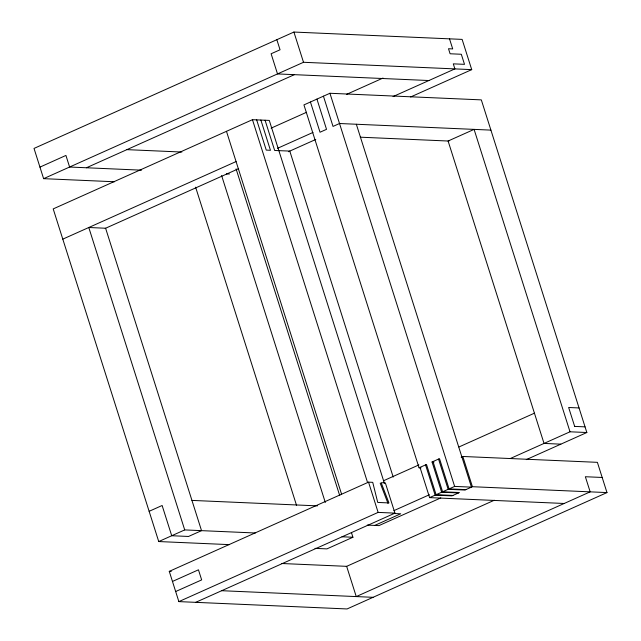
<?xml version="1.0" encoding="UTF-8"?>
<svg xmlns="http://www.w3.org/2000/svg" width="641" height="641" viewBox="0 0 641 641"><rect width="100%" height="100%" fill="white"/><g stroke="black" fill="none" stroke-linecap="round" stroke-linejoin="round"><path stroke-width="0.96" d="M410.617 96.983L471.72 69.629L462.121 39.389L293.915 32.05L34.021 148.424L43.612 178.663L114.523 181.756M39.95 167.117L65.927 155.434L69.605 167.029L141.517 170.169M43.612 178.663L303.505 62.289L471.72 69.629M86.423 167.766L294.347 74.668M384.408 483.338L269.284 120.42L252.458 119.683L53.203 208.902L158.728 541.549L229.398 544.634M526.285 459.629L586.844 432.523L481.319 99.876L329.931 93.274L303.938 104.908L419.054 467.802L421.033 467.89M271.119 128.152L306.598 112.271M346.621 94.347L383.006 78.058M62.794 239.141L236.064 161.564M277.513 148.319L312.992 132.431M393.037 96.591L454.894 68.891L453.299 63.852L464.509 64.34L461.312 54.261L450.102 53.772L448.5 48.732L452.706 48.916L449.509 38.837M105.212 228.412L238.66 168.663M288.418 151.701L315.781 139.45M149.129 511.31L162.125 505.493L171.724 535.732L188.542 536.461L201.538 530.644L105.605 228.236L88.787 227.499L184.712 529.915L255.318 532.992M158.728 541.549L184.712 529.915M461.191 457.201L462.818 456.472L597.388 462.337L606.979 492.584L347.077 608.95L178.863 601.611L169.272 571.371L368.535 482.152L372.733 482.336L377.733 502.44L388.943 502.929L381.147 482.705L385.353 482.889L394.944 513.129L195.689 602.348M383.43 480.79L418.91 464.909M458.932 446.985L534.434 413.181M419.054 467.802L426.505 464.461L436.096 494.708L452.915 495.437M458.459 492.953L441.641 492.224L432.05 461.985L439.502 458.644L449.093 488.891L465.911 489.62M172.469 581.451L198.462 569.817L201.659 579.897L175.666 591.531M178.863 601.611L378.126 512.399L394.944 513.129M393.935 510.621L429.414 494.74M510.372 458.491L570.017 431.794L586.844 432.523M420.007 467.377L429.598 497.616L441.641 492.224M433.004 461.552L442.594 491.799L454.637 486.407L471.455 487.136L356.34 124.25M374.713 525.428L400.705 513.794L393.229 513.465M351.428 532.527L352.927 537.246L326.934 548.888L314.995 548.367M440.776 497.921L378.919 525.612L367.237 525.099M606.979 492.584L472.409 486.711L464.957 490.045L448.139 489.315L438.548 459.076M346.252 566.524L494.275 500.244M428.909 80.534L277.513 73.931L271.119 53.764L280.053 49.782L276.848 39.694M490.91 130.115L339.522 123.513L333.024 126.421L323.433 96.182M360.266 137.19L448.972 141.06M126.95 149.649L181.86 152.037M226.409 173.871L229.406 173.999M579.047 407.948L568.647 407.492L574.665 426.393M574.64 426.401L585.041 426.858M560.851 444.165L544.025 443.42L448.099 141.02L474.092 129.386L570.017 431.794M432.05 461.985L434.029 462.065M602.187 477.465L585.361 476.728L590.161 491.847L356.252 596.579L346.653 566.34L281.864 563.511M442.594 491.799L459.413 492.528L451.969 495.87L435.143 495.132L425.552 464.893M429.598 497.616L564.168 503.481M191.947 500.405L317.439 505.877M341.974 536.773L352.927 537.246M169.272 571.371L171.251 571.46M221.682 590.706L373.07 597.316M380.201 483.154L387.997 503.377M462.818 456.472L472.409 486.711M329.931 93.274L454.637 486.407M316.934 99.091L326.525 129.33L320.027 132.238L310.436 101.999M293.915 32.05L303.505 62.289M393.197 477.064L289.788 151.084L274.668 150.475L265.078 120.236M260.871 120.051L270.462 150.29L266.255 150.106L256.664 119.867M368.535 482.152L378.126 512.399M252.458 119.683L367.581 482.601M226.473 131.317L341.597 494.235M236.08 168.887L339.714 495.589M221.602 175.538L325.308 502.472M195.609 187.172L296.599 505.533"/></g></svg>
